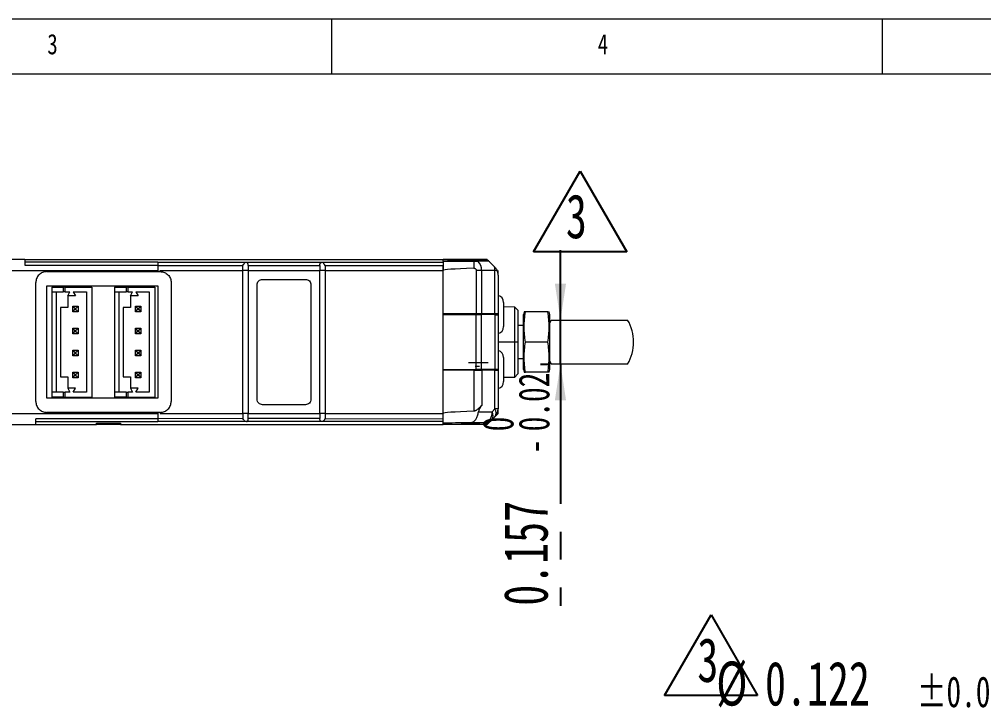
# Model space of a CAD drawing. Header units: inches. Extents: x 0.2 to 16.3, y 0.2 to 11.5.
# Drawn here: x 5.182 to 8.631, y 9.032 to 11.496 of the extents above; entities that cross this region are included whole.
import ezdxf

# ---------------------------------------------------------------- set-up
doc = ezdxf.new("R2010")
doc.units = ezdxf.units.IN
doc.header["$MEASUREMENT"] = 0
doc.linetypes.add('CENTERX2', pattern=[0.8, 0.5, -0.1, 0.1, -0.1])
doc.layers.add('CENTER_LINE', color=7, linetype='CENTERX2')
doc.styles.add('SLDTEXTSTYLE0', font='TXT', dxfattribs={"width": 0.7})
doc.styles.add('SLDTEXTSTYLE3', font='TXT', dxfattribs={"width": 0.75})
doc.dimstyles.new('SLDDIMSTYLE6', dxfattribs={"dimtxt": 0.15748, "dimasz": 0.13, "dimexe": 0, "dimexo": 0.0625, "dimgap": 0.03937, "dimtad": 0, "dimtih": 1, "dimtoh": 1, "dimdec": 3, "dimrnd": 1e-09, "dimdsep": 46, "dimtxsty": 'SLDTEXTSTYLE0', "dimsah": 1, "dimcen": 0, "dimadec": 0, "dimazin": 2, "dimtol": 1, "dimtp": 0.003937, "dimtm": 0.003937, "dimtfac": 1, "dimtdec": 3, "dimtmove": 0, "dimatfit": 3, "dimfxl": 1, "dimfrac": 2, "dimtolj": 1, "dimarcsym": 0})
doc.dimstyles.new('SLDDIMSTYLE9', dxfattribs={"dimtxt": 0.15748, "dimasz": 0.13, "dimexe": 0, "dimexo": 0.0625, "dimgap": 0.03937, "dimtad": 1, "dimdec": 3, "dimrnd": 1e-09, "dimdsep": 46, "dimtxsty": 'SLDTEXTSTYLE0', "dimsah": 1, "dimcen": 0.09, "dimadec": 0, "dimazin": 2, "dimtol": 1, "dimtm": 0.019685, "dimtfac": 1, "dimtdec": 3, "dimtmove": 0, "dimatfit": 0, "dimfxl": 1, "dimfrac": 2, "dimtolj": 1, "dimarcsym": 0})

# ---------------------------------------------------------------- blocks, each defined once
blk = doc.blocks.new('SW_NOTE_0_1')
at = {"layer": 'CENTER_LINE', "color": 0}
for p, q in [((-0.1155, -0.0027), (0.0512, 0.2861)), ((0.0512, 0.2861), (0.2179, -0.0027)), ((0.2179, -0.0027), (-0.1155, -0.0027))]:
    blk.add_line(p, q, dxfattribs=at)
at = {"layer": 'CENTER_LINE', "color": 0, "insert": (0, 0.203), "char_height": 0.1575, "attachment_point": 1, "style": 'SLDTEXTSTYLE0'}
blk.add_mtext('3', dxfattribs=at)
blk = doc.blocks.new('SW_NOTE_0_2')
at = {"layer": 'CENTER_LINE', "color": 0}
for p, q in [((-0.1175, -0.0023), (0.0491, 0.2864)), ((0.0491, 0.2864), (0.2158, -0.0023)), ((0.2158, -0.0023), (-0.1175, -0.0023))]:
    blk.add_line(p, q, dxfattribs=at)
at = {"layer": 'CENTER_LINE', "color": 0, "insert": (0, 0.203), "char_height": 0.1575, "attachment_point": 1, "style": 'SLDTEXTSTYLE0'}
blk.add_mtext('3', dxfattribs=at)
blk = doc.blocks.new('_D_12')
at = {"layer": 'CENTER_LINE'}
for p, q in [((7.2337, 7.1676), (7.6121, 8.9945)), ((7.6121, 8.9945), (9.3887, 8.9945)), ((7.2089, 7.0481), (7.2337, 7.1676)), ((7.2089, 7.0481), (7.1582, 6.8033))]:
    blk.add_line(p, q, dxfattribs=at)
for points in [[(7.2337, 7.1676), (7.2796, 7.2909), (7.2405, 7.299)], [(7.2089, 7.0481), (7.163, 6.9249), (7.2021, 6.9167)]]:
    blk.add_solid(points, dxfattribs=at)
at = {"layer": 'CENTER_LINE', "attachment_point": 1, "style": 'SLDTEXTSTYLE0'}
for s, insert, char_height in [('%%c', (7.6746, 9.1976), 0.15748), ('0.122', (7.849, 9.1976), 0.15748), ('HOLE', (8.8971, 9.1976), 0.15748), ('±0.004', (8.3929, 9.1445), 0.11024)]:
    blk.add_mtext(s, dxfattribs=dict(at, insert=insert, char_height=char_height))
blk = doc.blocks.new('_D_18')
at = {"layer": 'CENTER_LINE'}
for p, q in [((7.1174, 10.4197), (7.1174, 10.6697)), ((7.1174, 10.2622), (7.1174, 10.4197)), ((7.0455, 10.2622), (7.078, 10.2622)), ((7.1174, 10.2622), (7.1174, 9.3972))]:
    blk.add_line(p, q, dxfattribs=at)
for points in [[(7.1174, 10.4197), (7.1374, 10.5497), (7.0974, 10.5497)], [(7.1174, 10.2622), (7.0974, 10.1322), (7.1374, 10.1322)]]:
    blk.add_solid(points, dxfattribs=at)
at = {"layer": 'CENTER_LINE', "attachment_point": 1, "rotation": 90, "style": 'SLDTEXTSTYLE0'}
for s, insert, char_height in [('0.02', (6.9675, 10.0214), 0.11024), ('0', (6.8391, 10.0214), 0.1102), ('-', (6.9675, 9.9411), 0.1102), ('0.157', (6.9144, 9.3972), 0.15748)]:
    blk.add_mtext(s, dxfattribs=dict(at, insert=insert, char_height=char_height))

msp = doc.modelspace()

# ---------------------------------------------------------------- linework, layer by layer
at = {"color": 7, "linetype": 'Continuous', "lineweight": 18}
for p, q in [((16.3386, 11.4961), (0.1969, 11.4961)), ((6.2992, 11.2992), (6.2992, 11.4961)), ((8.2677, 11.4961), (8.2677, 11.2992)), ((16.1516, 11.2992), (0.3937, 11.2992)), ((5.2016, 10.6362), (5.1367, 10.6362)), ((5.2016, 10.6362), (6.6977, 10.6362)), ((5.2016, 10.6362), (5.2016, 10.6164)), ((5.678, 10.6263), (5.2016, 10.6263)), ((5.678, 10.6257), (5.678, 10.6263)), ((5.9903, 10.6257), (5.678, 10.6257)), ((5.678, 10.6257), (5.678, 10.6152)), ((5.9875, 10.6229), (5.9902, 10.6255)), ((5.9902, 10.6255), (5.9903, 10.6257)), ((6.2625, 10.6252), (5.9951, 10.6252)), ((6.6977, 10.6257), (6.2672, 10.6257)), ((6.2672, 10.6257), (6.2674, 10.6255)), ((6.27, 10.6229), (6.2674, 10.6255)), ((6.8552, 10.6362), (6.6977, 10.6362)), ((6.6977, 10.6309), (6.6977, 10.6362)), ((6.6977, 10.6362), (6.8517, 10.6349)), ((6.6977, 10.6309), (6.6977, 10.5968)), ((6.8074, 10.63), (6.8074, 10.6055)), ((6.8602, 10.6299), (6.8225, 10.6299)), ((6.852, 10.6345), (6.8517, 10.6349)), ((6.86, 10.6314), (6.8604, 10.631)), ((6.8667, 10.6247), (6.8814, 10.61)), ((5.1367, 10.5968), (5.678, 10.5968)), ((5.2016, 10.6164), (5.678, 10.6164)), ((5.2804, 10.5929), (5.6859, 10.5929)), ((5.678, 10.6152), (5.9812, 10.6152)), ((5.6859, 10.5968), (5.9811, 10.5968)), ((5.6859, 10.5929), (5.6859, 10.5968)), ((6.0008, 10.5968), (5.9811, 10.5968)), ((5.9811, 10.085), (5.9811, 10.5968)), ((6.0008, 10.6143), (6.2567, 10.6143)), ((6.0008, 10.5968), (6.0008, 10.085)), ((6.0008, 10.5968), (6.2567, 10.5968)), ((6.2567, 10.6143), (6.2567, 10.5968)), ((6.2567, 10.085), (6.2567, 10.5968)), ((6.2764, 10.5968), (6.2567, 10.5968)), ((6.2764, 10.6152), (6.6977, 10.6152)), ((6.2764, 10.5968), (6.2764, 10.085)), ((6.2764, 10.5968), (6.6977, 10.5968)), ((6.6982, 10.6159), (6.6977, 10.6165)), ((6.6977, 10.5968), (6.6977, 10.6152)), ((6.6977, 10.085), (6.6977, 10.5968)), ((6.6977, 10.4413), (6.6977, 10.5968)), ((6.8352, 10.5968), (6.8163, 10.5968)), ((6.8163, 10.5968), (6.8163, 10.4413)), ((6.883, 10.5968), (6.8352, 10.5968)), ((6.8352, 10.5968), (6.8352, 10.4413)), ((6.8814, 10.61), (6.883, 10.6084)), ((6.883, 10.4413), (6.883, 10.5968)), ((6.891, 10.5968), (6.883, 10.5968)), ((6.8945, 10.5805), (6.8945, 10.5968)), ((6.052, 10.5653), (6.2055, 10.5653)), ((6.8945, 10.5805), (6.8945, 10.4413)), ((5.241, 10.1283), (5.241, 10.5535)), ((5.2804, 10.5417), (5.678, 10.5417)), ((5.2804, 10.1401), (5.2804, 10.5417)), ((5.2981, 10.5378), (5.2981, 10.5201)), ((5.2981, 10.5378), (5.3394, 10.5378)), ((5.3394, 10.5378), (5.3394, 10.5201)), ((5.3463, 10.5378), (5.3394, 10.5378)), ((5.3463, 10.5201), (5.3463, 10.5378)), ((5.3463, 10.5378), (5.4418, 10.5378)), ((5.4418, 10.5378), (5.4418, 10.1441)), ((5.5225, 10.5378), (5.5225, 10.5201)), ((5.5225, 10.5378), (5.5638, 10.5378)), ((5.5638, 10.5378), (5.5638, 10.5201)), ((5.5708, 10.5378), (5.5638, 10.5378)), ((5.5708, 10.5201), (5.5708, 10.5378)), ((5.5708, 10.5378), (5.6662, 10.5378)), ((5.6662, 10.5378), (5.6662, 10.1441)), ((5.678, 10.5417), (5.678, 10.1401)), ((5.7252, 10.5535), (5.7252, 10.1283)), ((6.0323, 10.1362), (6.0323, 10.5456)), ((6.2252, 10.5456), (6.2252, 10.1362)), ((5.2981, 10.5201), (5.3394, 10.5201)), ((5.2981, 10.5201), (5.2981, 10.1618)), ((5.3138, 10.5201), (5.3138, 10.1618)), ((5.3463, 10.5201), (5.3394, 10.5201)), ((5.3463, 10.5201), (5.363, 10.5201)), ((5.3551, 10.5063), (5.363, 10.5201)), ((5.3828, 10.5063), (5.3551, 10.5063)), ((5.3551, 10.5063), (5.3551, 10.4649)), ((5.3748, 10.5201), (5.4221, 10.5201)), ((5.3748, 10.5201), (5.3828, 10.5063)), ((5.4221, 10.5201), (5.4221, 10.1618)), ((5.5225, 10.5201), (5.5638, 10.5201)), ((5.5225, 10.5201), (5.5225, 10.1618)), ((5.5382, 10.5201), (5.5382, 10.1618)), ((5.5708, 10.5201), (5.5638, 10.5201)), ((5.5708, 10.5201), (5.5874, 10.5201)), ((5.5795, 10.5063), (5.5874, 10.5201)), ((5.6072, 10.5063), (5.5795, 10.5063)), ((5.5795, 10.5063), (5.5795, 10.4649)), ((5.5992, 10.5201), (5.6465, 10.5201)), ((5.5992, 10.5201), (5.6072, 10.5063)), ((5.6465, 10.5201), (5.6465, 10.1618)), ((5.3296, 10.4649), (5.3296, 10.2169)), ((5.3551, 10.4649), (5.3296, 10.4649)), ((5.3729, 10.4492), (5.3729, 10.4689)), ((5.3729, 10.4689), (5.3807, 10.461)), ((5.3729, 10.4689), (5.3926, 10.4689)), ((5.3729, 10.4492), (5.3807, 10.4571)), ((5.3807, 10.461), (5.3807, 10.4571)), ((5.3847, 10.461), (5.3807, 10.461)), ((5.3807, 10.4571), (5.3847, 10.4571)), ((5.3847, 10.461), (5.3926, 10.4689)), ((5.3847, 10.4571), (5.3847, 10.461)), ((5.3847, 10.4571), (5.3926, 10.4492)), ((5.3926, 10.4689), (5.3926, 10.4492)), ((5.554, 10.4649), (5.554, 10.2169)), ((5.5795, 10.4649), (5.554, 10.4649)), ((5.5973, 10.4492), (5.5973, 10.4689)), ((5.5973, 10.4689), (5.6052, 10.461)), ((5.5973, 10.4689), (5.617, 10.4689)), ((5.5973, 10.4492), (5.6052, 10.4571)), ((5.6052, 10.461), (5.6052, 10.4571)), ((5.6091, 10.461), (5.6052, 10.461)), ((5.6052, 10.4571), (5.6091, 10.4571)), ((5.6091, 10.461), (5.617, 10.4689)), ((5.6091, 10.4571), (5.6091, 10.461)), ((5.6091, 10.4571), (5.617, 10.4492)), ((5.617, 10.4689), (5.617, 10.4492)), ((6.9142, 10.4827), (6.9142, 10.396)), ((6.9538, 10.4662), (6.9142, 10.4668)), ((6.9654, 10.4544), (6.9538, 10.4662)), ((5.3926, 10.4492), (5.3729, 10.4492)), ((5.617, 10.4492), (5.5973, 10.4492)), ((6.8163, 10.4413), (6.6977, 10.4413)), ((6.6977, 10.4385), (6.7967, 10.4393)), ((6.6977, 10.2434), (6.6977, 10.4385)), ((6.7967, 10.4393), (6.7967, 10.4413)), ((6.7967, 10.4393), (6.8148, 10.4392)), ((6.8148, 10.4392), (6.8148, 10.2427)), ((6.8352, 10.4413), (6.8163, 10.4413)), ((6.82, 10.4391), (6.82, 10.4413)), ((6.8338, 10.439), (6.8338, 10.2428)), ((6.883, 10.4386), (6.8338, 10.439)), ((6.883, 10.4413), (6.8352, 10.4413)), ((6.8355, 10.439), (6.8355, 10.4413)), ((6.8591, 10.4388), (6.8591, 10.4413)), ((6.8945, 10.4413), (6.883, 10.4413)), ((6.883, 10.4386), (6.883, 10.2433)), ((6.8945, 10.4413), (6.8945, 10.4385)), ((6.8945, 10.4385), (6.8945, 10.2434)), ((6.9877, 10.4492), (6.9851, 10.4393)), ((6.9851, 10.2425), (6.9851, 10.4393)), ((7.0724, 10.4492), (6.9922, 10.4492)), ((7.0796, 10.4393), (7.0769, 10.4492)), ((7.0796, 10.2425), (7.0796, 10.4393)), ((7.0849, 10.4197), (7.3577, 10.4197)), ((5.3729, 10.3704), (5.3729, 10.3901)), ((5.3807, 10.3823), (5.3729, 10.3901)), ((5.3729, 10.3901), (5.3926, 10.3901)), ((5.3807, 10.3823), (5.3807, 10.3783)), ((5.3847, 10.3823), (5.3807, 10.3823)), ((5.3847, 10.3823), (5.3926, 10.3901)), ((5.3847, 10.3783), (5.3847, 10.3823)), ((5.3926, 10.3901), (5.3926, 10.3704)), ((5.5973, 10.3704), (5.5973, 10.3901)), ((5.6052, 10.3823), (5.5973, 10.3901)), ((5.5973, 10.3901), (5.617, 10.3901)), ((5.6052, 10.3823), (5.6052, 10.3783)), ((5.6091, 10.3823), (5.6052, 10.3823)), ((5.6091, 10.3823), (5.617, 10.3901)), ((5.6091, 10.3783), (5.6091, 10.3823)), ((5.617, 10.3901), (5.617, 10.3704)), ((6.9851, 10.4), (6.9654, 10.4)), ((5.3729, 10.3704), (5.3807, 10.3783)), ((5.3926, 10.3704), (5.3729, 10.3704)), ((5.3807, 10.3783), (5.3847, 10.3783)), ((5.3926, 10.3704), (5.3847, 10.3783)), ((5.5973, 10.3704), (5.6052, 10.3783)), ((5.617, 10.3704), (5.5973, 10.3704)), ((5.6052, 10.3783), (5.6091, 10.3783)), ((5.617, 10.3704), (5.6091, 10.3783)), ((6.9654, 10.3409), (6.9538, 10.3409)), ((7.0724, 10.3409), (6.9922, 10.3409)), ((5.3729, 10.3114), (5.3926, 10.3114)), ((5.3729, 10.3114), (5.3807, 10.3035)), ((5.3729, 10.2917), (5.3729, 10.3114)), ((5.3807, 10.2996), (5.3729, 10.2917)), ((5.3926, 10.2917), (5.3729, 10.2917)), ((5.3847, 10.3035), (5.3807, 10.3035)), ((5.3807, 10.3035), (5.3807, 10.2996)), ((5.3807, 10.2996), (5.3847, 10.2996)), ((5.3926, 10.3114), (5.3847, 10.3035)), ((5.3847, 10.2996), (5.3847, 10.3035)), ((5.3847, 10.2996), (5.3926, 10.2917)), ((5.3926, 10.3114), (5.3926, 10.2917)), ((5.5973, 10.2917), (5.5973, 10.3114)), ((5.5973, 10.3114), (5.6052, 10.3035)), ((5.5973, 10.3114), (5.617, 10.3114)), ((5.6052, 10.2996), (5.5973, 10.2917)), ((5.617, 10.2917), (5.5973, 10.2917)), ((5.6052, 10.3035), (5.6052, 10.2996)), ((5.6091, 10.3035), (5.6052, 10.3035)), ((5.6052, 10.2996), (5.6091, 10.2996)), ((5.617, 10.3114), (5.6091, 10.3035)), ((5.6091, 10.2996), (5.6091, 10.3035)), ((5.6091, 10.2996), (5.617, 10.2917)), ((5.617, 10.3114), (5.617, 10.2917)), ((6.9142, 10.2858), (6.9142, 10.1992)), ((6.9654, 10.2819), (6.9851, 10.2819)), ((6.7882, 10.2671), (6.8591, 10.2671)), ((6.8118, 10.2543), (6.8276, 10.2543)), ((6.8158, 10.2427), (6.8158, 10.2543)), ((7.3577, 10.2622), (7.0849, 10.2622)), ((5.3296, 10.2169), (5.3551, 10.2169)), ((5.3551, 10.2169), (5.3551, 10.1756)), ((5.3729, 10.213), (5.3729, 10.2327)), ((5.3729, 10.2327), (5.3807, 10.2248)), ((5.3729, 10.2327), (5.3926, 10.2327)), ((5.3729, 10.213), (5.3807, 10.2208)), ((5.3926, 10.213), (5.3729, 10.213)), ((5.3807, 10.2248), (5.3807, 10.2208)), ((5.3847, 10.2248), (5.3807, 10.2248)), ((5.3807, 10.2208), (5.3847, 10.2208)), ((5.3847, 10.2248), (5.3926, 10.2327)), ((5.3847, 10.2208), (5.3847, 10.2248)), ((5.3847, 10.2208), (5.3926, 10.213)), ((5.3926, 10.2327), (5.3926, 10.213)), ((5.554, 10.2169), (5.5795, 10.2169)), ((5.5795, 10.2169), (5.5795, 10.1756)), ((5.5973, 10.2327), (5.6052, 10.2248)), ((5.5973, 10.2327), (5.617, 10.2327)), ((5.5973, 10.213), (5.5973, 10.2327)), ((5.5973, 10.213), (5.6052, 10.2208)), ((5.617, 10.213), (5.5973, 10.213)), ((5.6091, 10.2248), (5.6052, 10.2248)), ((5.6052, 10.2248), (5.6052, 10.2208)), ((5.6052, 10.2208), (5.6091, 10.2208)), ((5.6091, 10.2248), (5.617, 10.2327)), ((5.6091, 10.2208), (5.6091, 10.2248)), ((5.6091, 10.2208), (5.617, 10.213)), ((5.617, 10.2327), (5.617, 10.213)), ((6.6977, 10.2434), (6.7967, 10.2425)), ((6.8087, 10.2405), (6.6977, 10.2405)), ((6.6977, 10.085), (6.6977, 10.2405)), ((6.7967, 10.2425), (6.8148, 10.2427)), ((6.7967, 10.2425), (6.7967, 10.2405)), ((6.8087, 10.0937), (6.8087, 10.2405)), ((6.8087, 10.2405), (6.8362, 10.2405)), ((6.82, 10.2427), (6.82, 10.2405)), ((6.883, 10.2433), (6.8338, 10.2428)), ((6.8355, 10.2428), (6.8355, 10.2405)), ((6.8362, 10.2405), (6.8362, 10.1138)), ((6.883, 10.2405), (6.8362, 10.2405)), ((6.8591, 10.2405), (6.8591, 10.243)), ((6.883, 10.1013), (6.883, 10.2405)), ((6.883, 10.2405), (6.8945, 10.2405)), ((6.8945, 10.2434), (6.8945, 10.2405)), ((6.8945, 10.2405), (6.8945, 10.1013)), ((6.9142, 10.2151), (6.9538, 10.2157)), ((6.9538, 10.2157), (6.9654, 10.2275)), ((6.9851, 10.2425), (6.9877, 10.2327)), ((7.0724, 10.2327), (6.9922, 10.2327)), ((7.0769, 10.2327), (7.0796, 10.2425)), ((5.3551, 10.1756), (5.363, 10.1618)), ((5.3828, 10.1756), (5.3551, 10.1756)), ((5.3748, 10.1618), (5.3828, 10.1756)), ((5.5795, 10.1756), (5.5874, 10.1618)), ((5.6072, 10.1756), (5.5795, 10.1756)), ((5.5992, 10.1618), (5.6072, 10.1756)), ((5.2981, 10.1618), (5.2981, 10.1441)), ((5.3394, 10.1618), (5.2981, 10.1618)), ((5.3394, 10.1441), (5.2981, 10.1441)), ((5.3394, 10.1618), (5.3394, 10.1441)), ((5.3394, 10.1618), (5.3463, 10.1618)), ((5.3394, 10.1441), (5.3463, 10.1441)), ((5.363, 10.1618), (5.3463, 10.1618)), ((5.3463, 10.1441), (5.3463, 10.1618)), ((5.3463, 10.1441), (5.4418, 10.1441)), ((5.4221, 10.1618), (5.3748, 10.1618)), ((5.5225, 10.1618), (5.5225, 10.1441)), ((5.5638, 10.1618), (5.5225, 10.1618)), ((5.5638, 10.1441), (5.5225, 10.1441)), ((5.5638, 10.1618), (5.5708, 10.1618)), ((5.5638, 10.1618), (5.5638, 10.1441)), ((5.5638, 10.1441), (5.5708, 10.1441)), ((5.5874, 10.1618), (5.5708, 10.1618)), ((5.5708, 10.1441), (5.5708, 10.1618)), ((5.5708, 10.1441), (5.6662, 10.1441)), ((5.6465, 10.1618), (5.5992, 10.1618)), ((5.678, 10.1401), (5.2804, 10.1401)), ((6.2055, 10.1165), (6.052, 10.1165)), ((5.0678, 10.085), (5.678, 10.085)), ((5.6859, 10.089), (5.2804, 10.089)), ((5.6859, 10.089), (5.6859, 10.085)), ((5.6859, 10.085), (5.9811, 10.085)), ((6.0008, 10.085), (5.9811, 10.085)), ((6.0008, 10.085), (6.2567, 10.085)), ((6.0008, 10.0676), (6.0008, 10.085)), ((6.2764, 10.085), (6.2567, 10.085)), ((6.2764, 10.085), (6.6977, 10.085)), ((6.6977, 10.0509), (6.6977, 10.085)), ((6.8241, 10.0911), (6.8727, 10.0911)), ((6.8727, 10.0911), (6.883, 10.1013)), ((6.883, 10.0735), (6.8727, 10.0632)), ((6.8945, 10.1013), (6.883, 10.1013)), ((6.883, 10.0735), (6.8945, 10.085)), ((6.8945, 10.085), (6.8945, 10.1013)), ((5.0678, 10.0456), (5.241, 10.0456)), ((5.678, 10.0655), (5.241, 10.0655)), ((5.678, 10.0556), (5.241, 10.0556)), ((5.241, 10.0456), (5.4575, 10.0456)), ((5.4575, 10.0508), (5.5441, 10.0508)), ((5.4575, 10.0456), (5.4575, 10.0508)), ((5.5441, 10.0456), (5.4575, 10.0456)), ((5.5441, 10.0508), (5.5441, 10.0456)), ((5.5441, 10.0456), (6.6977, 10.0456)), ((5.9812, 10.0667), (5.678, 10.0666)), ((5.9903, 10.0561), (5.678, 10.0561)), ((5.9902, 10.0563), (5.9875, 10.0589)), ((5.9902, 10.0563), (5.9903, 10.0561)), ((6.2625, 10.0566), (5.9951, 10.0566)), ((6.2567, 10.0676), (6.0008, 10.0676)), ((6.2672, 10.0561), (6.2674, 10.0563)), ((6.6977, 10.0561), (6.2672, 10.0561)), ((6.2674, 10.0563), (6.27, 10.0589)), ((6.2764, 10.0667), (6.6977, 10.0666)), ((6.6977, 10.0456), (6.6977, 10.0509)), ((6.8404, 10.0469), (6.6977, 10.0456)), ((6.8552, 10.0456), (6.6977, 10.0456)), ((6.8452, 10.0517), (6.7871, 10.0517)), ((6.8404, 10.0469), (6.8452, 10.0517)), ((6.8552, 10.0456), (6.8679, 10.0584)), ((6.8727, 10.0632), (6.8679, 10.0584))]:
    msp.add_line(p, q, dxfattribs=at)
at = {"color": 8, "linetype": 'Continuous', "lineweight": 18}
msp.add_line((6.9538, 10.3409), (6.8945, 10.3409), dxfattribs=at)
at = {"color": 7, "linetype": 'Continuous', "lineweight": 18}
for centre, radius, start, end in [((6.7901, 10.5985), 0.0451, 357.9275, 44.1764), ((6.8388, 10.5968), 0.0394, 57.1222, 68.5055), ((6.8388, 10.5968), 0.0394, 45, 57.1222), ((6.8287, 10.5969), 0.0543, 359.9208, 13.9139), ((6.8552, 10.5805), 0.0394, 0, 24.4698), ((6.8886, 10.4827), 0.0256, 0, 76.6576), ((7.2213, 10.3409), 0.1575, 150, 154.1581), ((7.2213, 10.3409), 0.1575, 330, 30), ((6.8886, 10.396), 0.0256, 283.3424, 0), ((6.8886, 10.2858), 0.0256, 0, 76.6576), ((7.2213, 10.3409), 0.1575, 205.8419, 210), ((6.8886, 10.1992), 0.0256, 283.3424, 0), ((6.863, 10.085), 0.0394, 133.0427, 171.1675), ((6.8377, 10.0862), 0.0353, 282.2637, 7.8728), ((6.8527, 10.0771), 0.0244, 325.1431, 34.8569), ((6.863, 10.0874), 0.0244, 325.1431, 34.8569), ((6.8552, 10.1013), 0.0394, 315, 0), ((6.8449, 10.0911), 0.0394, 270.4951, 314.9996)]:
    msp.add_arc(centre, radius, start, end, dxfattribs=at)
for centre, major_axis, ratio, start_param, end_param in [((10.6262, 10.5968), (4.5114, -0.0394), 0.000076, 3.655544, 3.703017), ((6.7961, 10.6345), (0.0827, -0.0007), 0.008726, 0.827729, 5.47606), ((6.8516, 10.623), (-0.00835, 0.00835), 0.999923, 4.712389, 5.489099), ((11.209, 10.5968), (4.5114, 0), 0.008727, 2.920639, 3.141593), ((11.209, 10.085), (4.5114, 0), 0.008727, 2.919317, 3.141593), ((10.6262, 10.085), (4.5114, 0.0394), 0.000076, 2.58867, 2.627642), ((6.8401, 10.0863), (0.0278, 0.0278), 0.999923, 3.935679, 4.712389)]:
    msp.add_ellipse(centre, major_axis=major_axis, ratio=ratio, start_param=start_param, end_param=end_param, dxfattribs=at)
msp.add_ellipse((6.7961, 10.0474), major_axis=(0.0335, 0.0003), ratio=0.008726, dxfattribs=at)
for points, knots in [([(5.9951, 10.6252), (5.9932, 10.6253), (5.9905, 10.6254), (5.9902, 10.6255), (5.9902, 10.6255)], [0, 0, 0, 0, 0.7156992, 1, 1, 1, 1]), ([(6.0008, 10.6143), (6.0007, 10.616), (6.0005, 10.6195), (5.9991, 10.6231), (5.9972, 10.6249), (5.9957, 10.6251), (5.9951, 10.6252)], [0, 0, 0, 0, 0.270501, 0.540639, 0.820445, 1, 1, 1, 1]), ([(6.2567, 10.6143), (6.2568, 10.616), (6.257, 10.6195), (6.2585, 10.6231), (6.2603, 10.6249), (6.2619, 10.6251), (6.2625, 10.6252)], [0, 0, 0, 0, 0.270501, 0.54064, 0.820446, 1, 1, 1, 1]), ([(6.2674, 10.6255), (6.2672, 10.6255), (6.2667, 10.6254), (6.264, 10.6253), (6.2625, 10.6252)], [0, 0, 0, 0, 0.4520547, 1, 1, 1, 1]), ([(6.8074, 10.63), (6.8087, 10.63), (6.8115, 10.6299), (6.8165, 10.6299), (6.8202, 10.6299), (6.8222, 10.6299), (6.8225, 10.6299)], [0, 0, 0, 0, 0.2387509, 0.5024487, 0.9237691, 1, 1, 1, 1]), ([(6.8604, 10.631), (6.8589, 10.6321), (6.8564, 10.6341), (6.8533, 10.6344), (6.852, 10.6345)], [0, 0, 0, 0, 0.5829951, 1, 1, 1, 1]), ([(5.9811, 10.5968), (5.9811, 10.5988), (5.9811, 10.6027), (5.9812, 10.608), (5.9812, 10.6125), (5.9812, 10.6143), (5.9812, 10.6152)], [0, 0, 0, 0, 0.249883, 0.499844, 0.749883, 1, 1, 1, 1]), ([(5.9812, 10.6152), (5.9828, 10.6173), (5.9851, 10.6203), (5.987, 10.6223), (5.9875, 10.6229)], [0, 0, 0, 0, 0.727207, 1, 1, 1, 1]), ([(6.2764, 10.6152), (6.2747, 10.6173), (6.2725, 10.6203), (6.2706, 10.6223), (6.27, 10.6229)], [0, 0, 0, 0, 0.727207, 1, 1, 1, 1]), ([(6.2764, 10.6152), (6.2764, 10.6143), (6.2764, 10.6125), (6.2764, 10.608), (6.2764, 10.6027), (6.2764, 10.5988), (6.2764, 10.5968)], [0, 0, 0, 0, 0.250117, 0.500156, 0.750117, 1, 1, 1, 1]), ([(6.8074, 10.6055), (6.8083, 10.6054), (6.8103, 10.6053), (6.8129, 10.6039), (6.815, 10.6018), (6.8161, 10.5993), (6.8163, 10.5976), (6.8163, 10.5968)], [0, 0, 0, 0, 0.209529, 0.419059, 0.628588, 0.838117, 1, 1, 1, 1]), ([(6.883, 10.6084), (6.8855, 10.6054), (6.8887, 10.6016), (6.8906, 10.5977), (6.891, 10.5968)], [0, 0, 0, 0, 0.765617, 1, 1, 1, 1]), ([(6.9538, 10.3409), (6.9538, 10.3491), (6.9538, 10.3655), (6.9538, 10.3892), (6.9538, 10.411), (6.9538, 10.4301), (6.9538, 10.4458), (6.9538, 10.4574), (6.9538, 10.4648), (6.9538, 10.4657), (6.9538, 10.4662)], [0, 0, 0, 0, 0.125067, 0.250129, 0.375199, 0.500288, 0.625392, 0.750492, 0.875565, 1, 1, 1, 1]), ([(6.9654, 10.4544), (6.9654, 10.454), (6.9654, 10.4531), (6.9654, 10.4464), (6.9654, 10.4359), (6.9654, 10.4216), (6.9654, 10.4043), (6.9654, 10.3846), (6.9654, 10.3632), (6.9654, 10.3483), (6.9654, 10.3409)], [0, 0, 0, 0, 0.124681, 0.249813, 0.37499, 0.499725, 0.625099, 0.749753, 0.875052, 1, 1, 1, 1]), ([(6.8148, 10.4392), (6.8188, 10.4392), (6.8259, 10.4391), (6.8314, 10.439), (6.8338, 10.439)], [0, 0, 0, 0, 0.557682, 1, 1, 1, 1]), ([(6.883, 10.4386), (6.8867, 10.4386), (6.8933, 10.4385), (6.8942, 10.4385), (6.8945, 10.4385)], [0, 0, 0, 0, 0.557568, 1, 1, 1, 1]), ([(6.9922, 10.4492), (6.9897, 10.4492), (6.9869, 10.4492), (6.988, 10.4492), (6.9882, 10.4492)], [0, 0, 0, 0, 0.866829, 1, 1, 1, 1]), ([(6.9922, 10.3409), (6.991, 10.3498), (6.9885, 10.3676), (6.9873, 10.3947), (6.9884, 10.4219), (6.9909, 10.4401), (6.9922, 10.4492)], [0, 0, 0, 0, 0.247103, 0.495209, 0.74698, 1, 1, 1, 1]), ([(7.0724, 10.3409), (7.0737, 10.3498), (7.0761, 10.3676), (7.0773, 10.3947), (7.0762, 10.4219), (7.0737, 10.4401), (7.0724, 10.4492)], [0, 0, 0, 0, 0.247103, 0.495209, 0.74698, 1, 1, 1, 1]), ([(7.0724, 10.4492), (7.0749, 10.4492), (7.0777, 10.4492), (7.0766, 10.4492), (7.0765, 10.4492)], [0, 0, 0, 0, 0.866829, 1, 1, 1, 1]), ([(6.9538, 10.2157), (6.9538, 10.2157), (6.9538, 10.2149), (6.9538, 10.2177), (6.9538, 10.2244), (6.9538, 10.2361), (6.9538, 10.2518), (6.9538, 10.2709), (6.9538, 10.2927), (6.9538, 10.3163), (6.9538, 10.3327), (6.9538, 10.3409)], [0, 0, 0, 0, 0.000242, 0.125219, 0.250198, 0.375162, 0.500108, 0.625059, 0.750033, 0.87502, 1, 1, 1, 1]), ([(6.9654, 10.3409), (6.9654, 10.3335), (6.9654, 10.3186), (6.9654, 10.2971), (6.9654, 10.2774), (6.9654, 10.2601), (6.9654, 10.2459), (6.9654, 10.2355), (6.9654, 10.2287), (6.9654, 10.2279), (6.9654, 10.2275)], [0, 0, 0, 0, 0.125679, 0.25024, 0.375404, 0.500297, 0.625079, 0.750287, 0.874832, 1, 1, 1, 1]), ([(6.9922, 10.2327), (6.991, 10.2415), (6.9885, 10.2593), (6.9873, 10.2864), (6.9884, 10.3137), (6.9909, 10.3318), (6.9922, 10.3409)], [0, 0, 0, 0, 0.247103, 0.495209, 0.74698, 1, 1, 1, 1]), ([(7.0724, 10.2327), (7.0737, 10.2415), (7.0761, 10.2593), (7.0773, 10.2864), (7.0762, 10.3137), (7.0737, 10.3318), (7.0724, 10.3409)], [0, 0, 0, 0, 0.2471026, 0.495209, 0.7469801, 1, 1, 1, 1]), ([(6.8338, 10.2428), (6.8306, 10.2428), (6.8251, 10.2427), (6.8179, 10.2427), (6.8148, 10.2427)], [0, 0, 0, 0, 0.557681, 1, 1, 1, 1]), ([(6.883, 10.2433), (6.8867, 10.2433), (6.8933, 10.2433), (6.8942, 10.2433), (6.8945, 10.2434)], [0, 0, 0, 0, 0.557568, 1, 1, 1, 1]), ([(6.9881, 10.2327), (6.988, 10.2327), (6.9869, 10.2327), (6.9897, 10.2327), (6.9922, 10.2327)], [0, 0, 0, 0, 0.119941, 1, 1, 1, 1]), ([(7.0765, 10.2327), (7.0766, 10.2327), (7.0778, 10.2327), (7.0749, 10.2327), (7.0724, 10.2327)], [0, 0, 0, 0, 0.119941, 1, 1, 1, 1]), ([(6.8362, 10.1138), (6.8341, 10.1119), (6.83, 10.1081), (6.8244, 10.103), (6.8198, 10.0993), (6.817, 10.0972), (6.8145, 10.0955), (6.8124, 10.0945), (6.8105, 10.0939), (6.8093, 10.0938), (6.8087, 10.0937)], [0, 0, 0, 0, 0.2679623, 0.5441356, 0.6538243, 0.7641122, 0.8329808, 0.9026209, 0.9506296, 1, 1, 1, 1]), ([(5.9811, 10.085), (5.9811, 10.0831), (5.9811, 10.0791), (5.9812, 10.0738), (5.9812, 10.0693), (5.9812, 10.0676), (5.9812, 10.0667)], [0, 0, 0, 0, 0.249826, 0.499768, 0.749826, 1, 1, 1, 1]), ([(6.2567, 10.085), (6.2567, 10.082), (6.2567, 10.0759), (6.2567, 10.0704), (6.2567, 10.0676)], [0, 0, 0, 0, 0.500008, 1, 1, 1, 1]), ([(6.2764, 10.085), (6.2764, 10.0831), (6.2764, 10.0791), (6.2764, 10.0738), (6.2764, 10.0693), (6.2764, 10.0676), (6.2764, 10.0667)], [0, 0, 0, 0, 0.2498829, 0.4998439, 0.7498829, 1, 1, 1, 1]), ([(6.7871, 10.0517), (6.7904, 10.0518), (6.797, 10.0521), (6.8062, 10.0554), (6.8134, 10.0616), (6.819, 10.0712), (6.8225, 10.0816), (6.8237, 10.0885), (6.8241, 10.0911)], [0, 0, 0, 0, 0.1540722, 0.3092067, 0.4883347, 0.6715016, 0.8782308, 1, 1, 1, 1]), ([(5.9875, 10.0589), (5.9866, 10.0599), (5.9846, 10.062), (5.9824, 10.065), (5.9812, 10.0667)], [0, 0, 0, 0, 0.4537894, 1, 1, 1, 1]), ([(5.9951, 10.0566), (5.9936, 10.0566), (5.9909, 10.0565), (5.9904, 10.0564), (5.9902, 10.0563)], [0, 0, 0, 0, 0.523313, 1, 1, 1, 1]), ([(5.9951, 10.0566), (5.996, 10.0568), (5.9977, 10.0571), (5.9995, 10.0595), (6.0006, 10.063), (6.0008, 10.066), (6.0008, 10.0676)], [0, 0, 0, 0, 0.268331, 0.522065, 0.764688, 1, 1, 1, 1]), ([(6.2625, 10.0566), (6.2616, 10.0568), (6.2599, 10.0571), (6.2581, 10.0595), (6.2569, 10.063), (6.2568, 10.066), (6.2567, 10.0676)], [0, 0, 0, 0, 0.268398, 0.522178, 0.764747, 1, 1, 1, 1]), ([(6.2674, 10.0563), (6.2672, 10.0564), (6.2667, 10.0565), (6.2639, 10.0566), (6.2625, 10.0566)], [0, 0, 0, 0, 0.479315, 1, 1, 1, 1]), ([(6.27, 10.0589), (6.2708, 10.0598), (6.2728, 10.0619), (6.275, 10.0649), (6.2764, 10.0667)], [0, 0, 0, 0, 0.395708, 1, 1, 1, 1])]:
    msp.add_open_spline(points, degree=3, knots=knots, dxfattribs=at)
for points in [[(5.2804, 10.5929), (5.2752, 10.5923), (5.2649, 10.5911), (5.2519, 10.582), (5.2428, 10.569), (5.2416, 10.5587), (5.241, 10.5535)], [(5.678, 10.6152), (5.678, 10.6117), (5.678, 10.6046), (5.678, 10.5968), (5.678, 10.5929)], [(5.6859, 10.5929), (5.691, 10.5923), (5.7013, 10.5911), (5.7144, 10.582), (5.7235, 10.569), (5.7246, 10.5587), (5.7252, 10.5535)], [(6.0008, 10.6143), (6.0008, 10.6115), (6.0008, 10.6059), (6.0008, 10.5999), (6.0008, 10.5968)], [(6.0323, 10.5456), (6.0326, 10.5482), (6.0332, 10.5534), (6.0378, 10.5599), (6.0443, 10.5644), (6.0494, 10.565), (6.052, 10.5653)], [(6.2055, 10.5653), (6.2081, 10.565), (6.2133, 10.5644), (6.2198, 10.5599), (6.2243, 10.5534), (6.2249, 10.5482), (6.2252, 10.5456)], [(5.241, 10.1283), (5.2416, 10.1232), (5.2428, 10.1128), (5.2519, 10.0998), (5.2649, 10.0907), (5.2752, 10.0895), (5.2804, 10.089)], [(5.6859, 10.089), (5.691, 10.0895), (5.7013, 10.0907), (5.7144, 10.0998), (5.7235, 10.1128), (5.7246, 10.1232), (5.7252, 10.1283)], [(6.052, 10.1165), (6.0494, 10.1168), (6.0443, 10.1174), (6.0378, 10.122), (6.0332, 10.1285), (6.0326, 10.1336), (6.0323, 10.1362)], [(6.2252, 10.1362), (6.2249, 10.1336), (6.2243, 10.1285), (6.2198, 10.122), (6.2133, 10.1174), (6.2081, 10.1168), (6.2055, 10.1165)], [(5.678, 10.089), (5.678, 10.0851), (5.678, 10.0773), (5.678, 10.0702), (5.678, 10.0666)], [(6.6977, 10.0666), (6.6977, 10.0695), (6.6977, 10.0754), (6.6977, 10.0818), (6.6977, 10.085)], [(5.241, 10.0456), (5.241, 10.0459), (5.241, 10.0464), (5.241, 10.0506), (5.241, 10.0569), (5.241, 10.0626), (5.241, 10.0655)], [(5.678, 10.0666), (5.678, 10.0651), (5.678, 10.0621), (5.678, 10.0589), (5.678, 10.0566), (5.678, 10.0563), (5.678, 10.0561)], [(6.6977, 10.0561), (6.6977, 10.0563), (6.6977, 10.0566), (6.6977, 10.0589), (6.6977, 10.0621), (6.6977, 10.0651), (6.6977, 10.0666)]]:
    msp.add_open_spline(points, degree=3, dxfattribs=at)

# ---------------------------------------------------------------- block references
at = {"layer": 'CENTER_LINE'}
for name, p in [('SW_NOTE_0_1', (7.1368, 10.6668)), ('SW_NOTE_0_2', (7.6069, 9.0788))]:
    msp.add_blockref(name, p, dxfattribs=at)

# ---------------------------------------------------------------- texts
at = {"color": 7, "linetype": 'Continuous', "lineweight": 0, "char_height": 0.0729, "attachment_point": 1, "style": 'SLDTEXTSTYLE3'}
for s, insert in [('3', (5.2822, 11.4436)), ('4', (7.2507, 11.4436))]:
    msp.add_mtext(s, dxfattribs=dict(at, insert=insert))

# ---------------------------------------------------------------- dimensions: what is measured, and where the dimension line sits
at = {"layer": 'CENTER_LINE'}
dim = msp.add_linear_dim(base=(7.11742, 10.41966), p1=(7.08491, 10.26218), p2=(7.08491, 10.41966), angle=90, dimstyle='SLDDIMSTYLE9', dxfattribs=at)
dim.commit()
dim.dimension.update_dxf_attribs({"geometry": '_D_18', "text_midpoint": (7.11742, 9.8414), "dimtype": 160})
dim = msp.add_diameter_dim_2p(p1=(7.2337, 7.1676), p2=(7.2089, 7.0481), text='<> HOLE', dimstyle='SLDDIMSTYLE6', dxfattribs=at)
dim.commit()
dim.dimension.update_dxf_attribs({"geometry": '_D_12', "text_midpoint": (8.5317, 9.106), "dimtype": 163})

doc.saveas('drawing.dxf')
